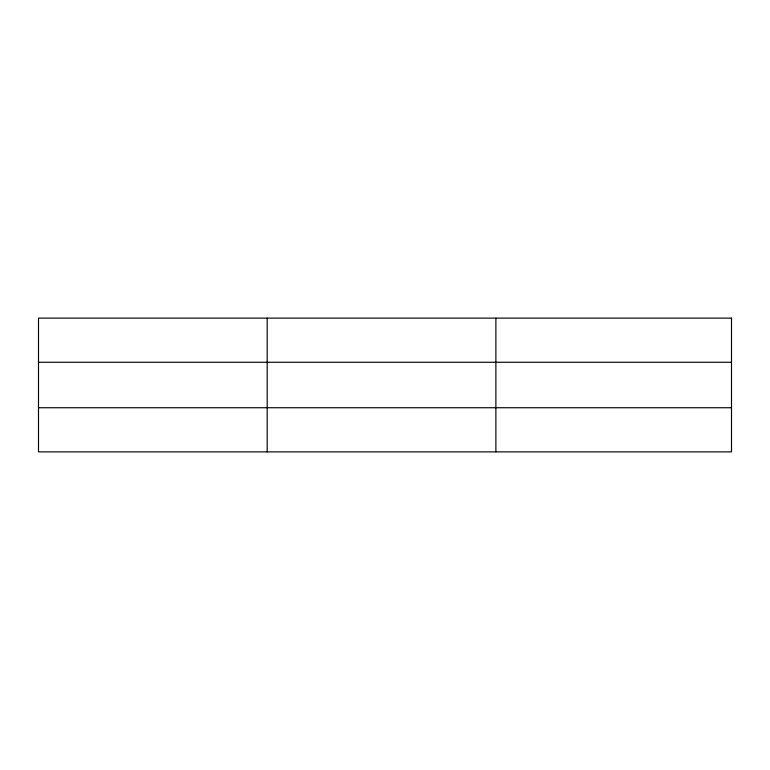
<?xml version="1.0" encoding="UTF-8"?>
<svg xmlns="http://www.w3.org/2000/svg" width="770" height="770" viewBox="0 0 770 770"><rect width="100%" height="100%" fill="white"/><g stroke="black" fill="none" stroke-linecap="round" stroke-linejoin="round"><path stroke-width="1.16" d="M267.19 318.125L267.19 451.875M495.88 318.125L495.88 451.875M38.5 362.266L731.5 362.266M38.5 407.734L731.5 407.734M731.5 318.125L731.5 451.875L38.5 451.875L38.5 318.125L731.5 318.125"/></g></svg>
